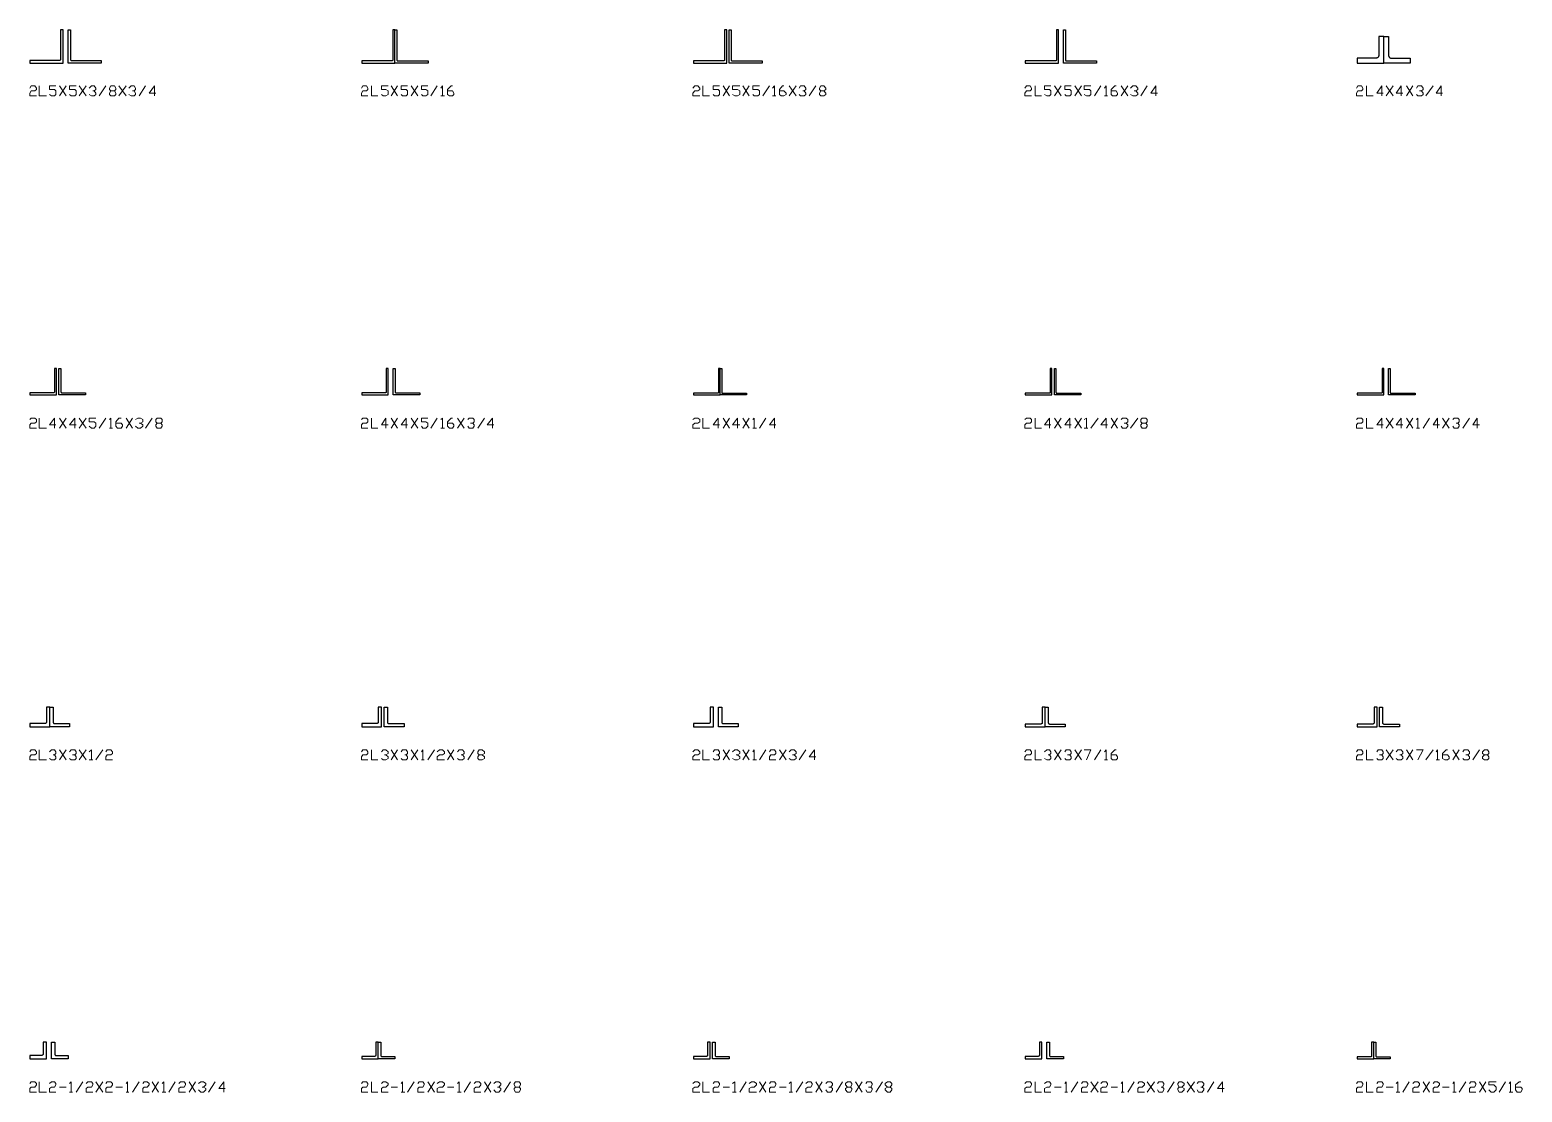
# Model space of a CAD drawing. Header units: inches. Extents: x 0 to 985, y -1555 to 12.
# Drawn here: x 750 to 974.9, y -355 to -195 of the extents above; entities that cross this region are included whole.
import ezdxf

# ---------------------------------------------------------------- set-up
doc = ezdxf.new("R2010")
doc.units = ezdxf.units.IN
doc.header["$MEASUREMENT"] = 0
doc.layers.add('AISC_STEEL', color=7, linetype='Continuous')

msp = doc.modelspace()

# ---------------------------------------------------------------- linework, layer by layer
at = {"color": 3, "lineweight": 0}
for points in [[(750, -203.76), (750.22, -203.43), (750.77, -203.43), (750.98, -203.76), (750.98, -203.97), (750.77, -204.19), (750.22, -204.19), (750, -204.52), (750, -204.96), (750.98, -204.96)], [(751.42, -203.43), (751.42, -204.96), (752.51, -204.96)], [(752.95, -204.74), (753.27, -204.96), (753.71, -204.96), (753.93, -204.74), (753.93, -204.19), (753.71, -203.97), (752.95, -203.97), (752.95, -203.43), (753.93, -203.43)], [(754.47, -204.96), (755.45, -203.43)], [(754.47, -203.43), (755.45, -204.96)], [(756, -204.74), (756.22, -204.96), (756.76, -204.96), (756.98, -204.74), (756.98, -204.19), (756.76, -203.97), (756, -203.97), (756, -203.43), (756.98, -203.43)], [(757.42, -204.96), (758.51, -203.43)], [(757.42, -203.43), (758.51, -204.96)], [(758.94, -203.76), (759.27, -203.43), (759.71, -203.43), (759.93, -203.76), (759.93, -203.97), (759.71, -204.19), (759.49, -204.19)], [(759.71, -204.19), (759.93, -204.52), (759.93, -204.74), (759.71, -204.96), (759.27, -204.96), (758.94, -204.74)], [(760.47, -204.96), (761.45, -203.43)], [(762.76, -204.19), (762.98, -204.52), (762.98, -204.74), (762.76, -204.96), (762.22, -204.96), (762, -204.74), (762, -204.52), (762.22, -204.19), (762.76, -204.19), (762.98, -203.97), (762.98, -203.76), (762.76, -203.43), (762.22, -203.43), (762, -203.76), (762, -203.97), (762.22, -204.19)], [(763.42, -204.96), (764.51, -203.43)], [(763.42, -203.43), (764.51, -204.96)], [(764.94, -203.76), (765.27, -203.43), (765.71, -203.43), (765.92, -203.76), (765.92, -203.97), (765.71, -204.19), (765.49, -204.19)], [(765.71, -204.19), (765.92, -204.52), (765.92, -204.74), (765.71, -204.96), (765.27, -204.96), (764.94, -204.74)], [(766.47, -204.96), (767.45, -203.43)], [(768.98, -204.52), (768, -204.52), (768.76, -203.43), (768.76, -204.96)], [(799.95, -203.76), (800.17, -203.43), (800.71, -203.43), (800.93, -203.76), (800.93, -203.97), (800.71, -204.19), (800.17, -204.19), (799.95, -204.52), (799.95, -204.96), (800.93, -204.96)], [(801.47, -203.43), (801.47, -204.96), (802.46, -204.96)], [(803, -204.74), (803.22, -204.96), (803.66, -204.96), (803.98, -204.74), (803.98, -204.19), (803.66, -203.97), (803, -203.97), (803, -203.43), (803.98, -203.43)], [(804.42, -204.96), (805.4, -203.43)], [(804.42, -203.43), (805.4, -204.96)], [(805.95, -204.74), (806.16, -204.96), (806.71, -204.96), (806.93, -204.74), (806.93, -204.19), (806.71, -203.97), (805.95, -203.97), (805.95, -203.43), (806.93, -203.43)], [(807.47, -204.96), (808.45, -203.43)], [(807.47, -203.43), (808.45, -204.96)], [(809, -204.74), (809.22, -204.96), (809.65, -204.96), (809.98, -204.74), (809.98, -204.19), (809.65, -203.97), (809, -203.97), (809, -203.43), (809.98, -203.43)], [(810.42, -204.96), (811.4, -203.43)], [(811.94, -203.76), (812.16, -203.43), (812.16, -204.96)], [(812.92, -204.19), (813.69, -204.19), (813.91, -204.52), (813.91, -204.74), (813.69, -204.96), (813.25, -204.96), (812.92, -204.74), (812.92, -203.97), (813.47, -203.43), (813.69, -203.43)], [(849.89, -203.76), (850.22, -203.43), (850.66, -203.43), (850.98, -203.76), (850.98, -203.97), (850.66, -204.19), (850.22, -204.19), (849.89, -204.52), (849.89, -204.96), (850.98, -204.96)], [(851.42, -203.43), (851.42, -204.96), (852.4, -204.96)], [(852.95, -204.74), (853.16, -204.96), (853.71, -204.96), (853.93, -204.74), (853.93, -204.19), (853.71, -203.97), (852.95, -203.97), (852.95, -203.43), (853.93, -203.43)], [(854.47, -204.96), (855.45, -203.43)], [(854.47, -203.43), (855.45, -204.96)], [(855.89, -204.74), (856.22, -204.96), (856.65, -204.96), (856.98, -204.74), (856.98, -204.19), (856.65, -203.97), (855.89, -203.97), (855.89, -203.43), (856.98, -203.43)], [(857.42, -204.96), (858.4, -203.43)], [(857.42, -203.43), (858.4, -204.96)], [(858.94, -204.74), (859.16, -204.96), (859.71, -204.96), (859.93, -204.74), (859.93, -204.19), (859.71, -203.97), (858.94, -203.97), (858.94, -203.43), (859.93, -203.43)], [(860.47, -204.96), (861.45, -203.43)], [(861.89, -203.76), (862.22, -203.43), (862.22, -204.96)], [(862.98, -204.19), (863.63, -204.19), (863.96, -204.52), (863.96, -204.74), (863.63, -204.96), (863.2, -204.96), (862.98, -204.74), (862.98, -203.97), (863.42, -203.43), (863.63, -203.43)], [(864.4, -204.96), (865.49, -203.43)], [(864.4, -203.43), (865.49, -204.96)], [(865.92, -203.76), (866.14, -203.43), (866.69, -203.43), (866.91, -203.76), (866.91, -203.97), (866.69, -204.19), (866.47, -204.19)], [(866.69, -204.19), (866.91, -204.52), (866.91, -204.74), (866.69, -204.96), (866.14, -204.96), (865.92, -204.74)], [(867.45, -204.96), (868.43, -203.43)], [(869.63, -204.19), (869.96, -204.52), (869.96, -204.74), (869.63, -204.96), (869.2, -204.96), (868.98, -204.74), (868.98, -204.52), (869.2, -204.19), (869.63, -204.19), (869.96, -203.97), (869.96, -203.76), (869.63, -203.43), (869.2, -203.43), (868.98, -203.76), (868.98, -203.97), (869.2, -204.19)], [(899.95, -203.76), (900.17, -203.43), (900.71, -203.43), (900.93, -203.76), (900.93, -203.97), (900.71, -204.19), (900.17, -204.19), (899.95, -204.52), (899.95, -204.96), (900.93, -204.96)], [(901.47, -203.43), (901.47, -204.96), (902.46, -204.96)], [(902.89, -204.74), (903.22, -204.96), (903.66, -204.96), (903.87, -204.74), (903.87, -204.19), (903.66, -203.97), (902.89, -203.97), (902.89, -203.43), (903.87, -203.43)], [(904.42, -204.96), (905.4, -203.43)], [(904.42, -203.43), (905.4, -204.96)], [(905.95, -204.74), (906.16, -204.96), (906.71, -204.96), (906.93, -204.74), (906.93, -204.19), (906.71, -203.97), (905.95, -203.97), (905.95, -203.43), (906.93, -203.43)], [(907.47, -204.96), (908.45, -203.43)], [(907.47, -203.43), (908.45, -204.96)], [(908.89, -204.74), (909.22, -204.96), (909.65, -204.96), (909.87, -204.74), (909.87, -204.19), (909.65, -203.97), (908.89, -203.97), (908.89, -203.43), (909.87, -203.43)], [(910.42, -204.96), (911.4, -203.43)], [(911.94, -203.76), (912.16, -203.43), (912.16, -204.96)], [(912.92, -204.19), (913.69, -204.19), (913.91, -204.52), (913.91, -204.74), (913.69, -204.96), (913.14, -204.96), (912.92, -204.74), (912.92, -203.97), (913.47, -203.43), (913.69, -203.43)], [(914.45, -204.96), (915.43, -203.43)], [(914.45, -203.43), (915.43, -204.96)], [(915.87, -203.76), (916.2, -203.43), (916.63, -203.43), (916.96, -203.76), (916.96, -203.97), (916.63, -204.19), (916.41, -204.19)], [(916.63, -204.19), (916.96, -204.52), (916.96, -204.74), (916.63, -204.96), (916.2, -204.96), (915.87, -204.74)], [(917.4, -204.96), (918.38, -203.43)], [(919.9, -204.52), (918.92, -204.52), (919.69, -203.43), (919.69, -204.96)], [(949.89, -203.76), (950.11, -203.43), (950.66, -203.43), (950.87, -203.76), (950.87, -203.97), (950.66, -204.19), (950.11, -204.19), (949.89, -204.52), (949.89, -204.96), (950.87, -204.96)], [(951.42, -203.43), (951.42, -204.96), (952.4, -204.96)], [(953.93, -204.52), (952.95, -204.52), (953.71, -203.43), (953.71, -204.96)], [(954.36, -204.96), (955.45, -203.43)], [(954.36, -203.43), (955.45, -204.96)], [(956.87, -204.52), (955.89, -204.52), (956.65, -203.43), (956.65, -204.96)], [(957.42, -204.96), (958.4, -203.43)], [(957.42, -203.43), (958.4, -204.96)], [(958.94, -203.76), (959.16, -203.43), (959.71, -203.43), (959.93, -203.76), (959.93, -203.97), (959.71, -204.19), (959.38, -204.19)], [(959.71, -204.19), (959.93, -204.52), (959.93, -204.74), (959.71, -204.96), (959.16, -204.96), (958.94, -204.74)], [(960.36, -204.96), (961.45, -203.43)], [(962.87, -204.52), (961.89, -204.52), (962.65, -203.43), (962.65, -204.96)], [(811.94, -204.96), (812.49, -204.96)], [(861.89, -204.96), (862.43, -204.96)], [(911.94, -204.96), (912.38, -204.96)], [(750, -253.7), (750.22, -253.48), (750.77, -253.48), (750.98, -253.7), (750.98, -254.03), (750.77, -254.25), (750.22, -254.25), (750, -254.47), (750, -255.01), (750.98, -255.01)], [(751.42, -253.48), (751.42, -255.01), (752.51, -255.01)], [(753.93, -254.47), (752.95, -254.47), (753.71, -253.48), (753.71, -255.01)], [(754.47, -255.01), (755.45, -253.48)], [(754.47, -253.48), (755.45, -255.01)], [(756.98, -254.47), (756, -254.47), (756.76, -253.48), (756.76, -255.01)], [(757.42, -255.01), (758.51, -253.48)], [(757.42, -253.48), (758.51, -255.01)], [(758.94, -254.68), (759.27, -255.01), (759.71, -255.01), (759.93, -254.68), (759.93, -254.25), (759.71, -254.03), (758.94, -254.03), (758.94, -253.48), (759.93, -253.48)], [(760.47, -255.01), (761.45, -253.48)], [(762, -253.7), (762.22, -253.48), (762.22, -255.01)], [(762.98, -254.25), (763.74, -254.25), (763.96, -254.47), (763.96, -254.68), (763.74, -255.01), (763.2, -255.01), (762.98, -254.68), (762.98, -254.03), (763.42, -253.48), (763.74, -253.48)], [(764.51, -255.01), (765.49, -253.48)], [(764.51, -253.48), (765.49, -255.01)], [(765.92, -253.7), (766.25, -253.48), (766.69, -253.48), (767.01, -253.7), (767.01, -254.03), (766.69, -254.25), (766.47, -254.25)], [(767.45, -255.01), (768.43, -253.48)], [(769.74, -254.25), (769.96, -254.47), (769.96, -254.68), (769.74, -255.01), (769.2, -255.01), (768.98, -254.68), (768.98, -254.47), (769.2, -254.25), (769.74, -254.25), (769.96, -254.03), (769.96, -253.7), (769.74, -253.48), (769.2, -253.48), (768.98, -253.7), (768.98, -254.03), (769.2, -254.25)], [(799.95, -253.7), (800.17, -253.48), (800.71, -253.48), (800.93, -253.7), (800.93, -254.03), (800.71, -254.25), (800.17, -254.25), (799.95, -254.47), (799.95, -255.01), (800.93, -255.01)], [(801.47, -253.48), (801.47, -255.01), (802.46, -255.01)], [(803.98, -254.47), (803, -254.47), (803.66, -253.48), (803.66, -255.01)], [(804.42, -255.01), (805.4, -253.48)], [(804.42, -253.48), (805.4, -255.01)], [(806.93, -254.47), (805.95, -254.47), (806.71, -253.48), (806.71, -255.01)], [(807.47, -255.01), (808.45, -253.48)], [(807.47, -253.48), (808.45, -255.01)], [(809, -254.68), (809.22, -255.01), (809.65, -255.01), (809.98, -254.68), (809.98, -254.25), (809.65, -254.03), (809, -254.03), (809, -253.48), (809.98, -253.48)], [(810.42, -255.01), (811.4, -253.48)], [(811.94, -253.7), (812.16, -253.48), (812.16, -255.01)], [(812.92, -254.25), (813.69, -254.25), (813.91, -254.47), (813.91, -254.68), (813.69, -255.01), (813.25, -255.01), (812.92, -254.68), (812.92, -254.03), (813.47, -253.48), (813.69, -253.48)], [(814.45, -255.01), (815.43, -253.48)], [(814.45, -253.48), (815.43, -255.01)], [(815.98, -253.7), (816.2, -253.48), (816.74, -253.48), (816.96, -253.7), (816.96, -254.03), (816.74, -254.25), (816.41, -254.25)], [(817.51, -255.01), (818.49, -253.48)], [(819.9, -254.47), (818.92, -254.47), (819.69, -253.48), (819.69, -255.01)], [(849.89, -253.7), (850.22, -253.48), (850.66, -253.48), (850.98, -253.7), (850.98, -254.03), (850.66, -254.25), (850.22, -254.25), (849.89, -254.47), (849.89, -255.01), (850.98, -255.01)], [(851.42, -253.48), (851.42, -255.01), (852.4, -255.01)], [(853.93, -254.47), (852.95, -254.47), (853.71, -253.48), (853.71, -255.01)], [(854.47, -255.01), (855.45, -253.48)], [(854.47, -253.48), (855.45, -255.01)], [(856.98, -254.47), (855.89, -254.47), (856.65, -253.48), (856.65, -255.01)], [(857.42, -255.01), (858.4, -253.48)], [(857.42, -253.48), (858.4, -255.01)], [(858.94, -253.7), (859.16, -253.48), (859.16, -255.01)], [(859.93, -255.01), (860.91, -253.48)], [(862.43, -254.47), (861.45, -254.47), (862.22, -253.48), (862.22, -255.01)], [(899.95, -253.7), (900.17, -253.48), (900.71, -253.48), (900.93, -253.7), (900.93, -254.03), (900.71, -254.25), (900.17, -254.25), (899.95, -254.47), (899.95, -255.01), (900.93, -255.01)], [(901.47, -253.48), (901.47, -255.01), (902.46, -255.01)], [(903.87, -254.47), (902.89, -254.47), (903.66, -253.48), (903.66, -255.01)], [(904.42, -255.01), (905.4, -253.48)], [(904.42, -253.48), (905.4, -255.01)], [(906.93, -254.47), (905.95, -254.47), (906.71, -253.48), (906.71, -255.01)], [(907.47, -255.01), (908.45, -253.48)], [(907.47, -253.48), (908.45, -255.01)], [(908.89, -253.7), (909.22, -253.48), (909.22, -255.01)], [(909.87, -255.01), (910.96, -253.48)], [(912.38, -254.47), (911.4, -254.47), (912.16, -253.48), (912.16, -255.01)], [(912.92, -255.01), (913.91, -253.48)], [(912.92, -253.48), (913.91, -255.01)], [(914.45, -253.7), (914.67, -253.48), (915.22, -253.48), (915.43, -253.7), (915.43, -254.03), (915.22, -254.25), (914.89, -254.25)], [(915.87, -255.01), (916.96, -253.48)], [(918.16, -254.25), (918.38, -254.47), (918.38, -254.68), (918.16, -255.01), (917.61, -255.01), (917.4, -254.68), (917.4, -254.47), (917.61, -254.25), (918.16, -254.25), (918.38, -254.03), (918.38, -253.7), (918.16, -253.48), (917.61, -253.48), (917.4, -253.7), (917.4, -254.03), (917.61, -254.25)], [(949.89, -253.7), (950.11, -253.48), (950.66, -253.48), (950.87, -253.7), (950.87, -254.03), (950.66, -254.25), (950.11, -254.25), (949.89, -254.47), (949.89, -255.01), (950.87, -255.01)], [(951.42, -253.48), (951.42, -255.01), (952.4, -255.01)], [(953.93, -254.47), (952.95, -254.47), (953.71, -253.48), (953.71, -255.01)], [(954.36, -255.01), (955.45, -253.48)], [(954.36, -253.48), (955.45, -255.01)], [(956.87, -254.47), (955.89, -254.47), (956.65, -253.48), (956.65, -255.01)], [(957.42, -255.01), (958.4, -253.48)], [(957.42, -253.48), (958.4, -255.01)], [(958.94, -253.7), (959.16, -253.48), (959.16, -255.01)], [(959.93, -255.01), (960.91, -253.48)], [(962.43, -254.47), (961.45, -254.47), (962.11, -253.48), (962.11, -255.01)], [(962.87, -255.01), (963.85, -253.48)], [(962.87, -253.48), (963.85, -255.01)], [(964.4, -253.7), (964.62, -253.48), (965.16, -253.48), (965.38, -253.7), (965.38, -254.03), (965.16, -254.25), (964.94, -254.25)], [(965.92, -255.01), (966.91, -253.48)], [(968.43, -254.47), (967.45, -254.47), (968.1, -253.48), (968.1, -255.01)], [(762, -255.01), (762.43, -255.01)], [(766.69, -254.25), (767.01, -254.47), (767.01, -254.68), (766.69, -255.01), (766.25, -255.01), (765.92, -254.68)], [(811.94, -255.01), (812.49, -255.01)], [(816.74, -254.25), (816.96, -254.47), (816.96, -254.68), (816.74, -255.01), (816.2, -255.01), (815.98, -254.68)], [(858.94, -255.01), (859.49, -255.01)], [(908.89, -255.01), (909.44, -255.01)], [(915.22, -254.25), (915.43, -254.47), (915.43, -254.68), (915.22, -255.01), (914.67, -255.01), (914.45, -254.68)], [(958.94, -255.01), (959.38, -255.01)], [(965.16, -254.25), (965.38, -254.47), (965.38, -254.68), (965.16, -255.01), (964.62, -255.01), (964.4, -254.68)], [(750, -303.76), (750.22, -303.43), (750.77, -303.43), (750.98, -303.76), (750.98, -303.98), (750.77, -304.19), (750.22, -304.19), (750, -304.52), (750, -304.96), (750.98, -304.96)], [(751.42, -303.43), (751.42, -304.96), (752.51, -304.96)], [(752.95, -303.76), (753.27, -303.43), (753.71, -303.43), (753.93, -303.76), (753.93, -303.98), (753.71, -304.19), (753.49, -304.19)], [(754.47, -304.96), (755.45, -303.43)], [(754.47, -303.43), (755.45, -304.96)], [(756, -303.76), (756.22, -303.43), (756.76, -303.43), (756.98, -303.76), (756.98, -303.98), (756.76, -304.19), (756.44, -304.19)], [(757.42, -304.96), (758.51, -303.43)], [(757.42, -303.43), (758.51, -304.96)], [(758.94, -303.76), (759.27, -303.43), (759.27, -304.96)], [(759.93, -304.96), (761.02, -303.43)], [(761.45, -303.76), (761.67, -303.43), (762.22, -303.43), (762.43, -303.76), (762.43, -303.98), (762.22, -304.19), (761.67, -304.19), (761.45, -304.52), (761.45, -304.96), (762.43, -304.96)], [(799.95, -303.76), (800.17, -303.43), (800.71, -303.43), (800.93, -303.76), (800.93, -303.98), (800.71, -304.19), (800.17, -304.19), (799.95, -304.52), (799.95, -304.96), (800.93, -304.96)], [(801.47, -303.43), (801.47, -304.96), (802.46, -304.96)], [(803, -303.76), (803.22, -303.43), (803.66, -303.43), (803.98, -303.76), (803.98, -303.98), (803.66, -304.19), (803.44, -304.19)], [(804.42, -304.96), (805.4, -303.43)], [(804.42, -303.43), (805.4, -304.96)], [(805.95, -303.76), (806.16, -303.43), (806.71, -303.43), (806.93, -303.76), (806.93, -303.98), (806.71, -304.19), (806.49, -304.19)], [(807.47, -304.96), (808.45, -303.43)], [(807.47, -303.43), (808.45, -304.96)], [(809, -303.76), (809.22, -303.43), (809.22, -304.96)], [(809.98, -304.96), (810.96, -303.43)], [(811.4, -303.76), (811.73, -303.43), (812.16, -303.43), (812.49, -303.76), (812.49, -303.98), (812.16, -304.19), (811.73, -304.19), (811.4, -304.52), (811.4, -304.96), (812.49, -304.96)], [(812.92, -304.96), (813.91, -303.43)], [(812.92, -303.43), (813.91, -304.96)], [(814.45, -303.76), (814.67, -303.43), (815.21, -303.43), (815.43, -303.76), (815.43, -303.98), (815.21, -304.19), (815, -304.19)], [(815.98, -304.96), (816.96, -303.43)], [(818.16, -304.19), (818.49, -304.52), (818.49, -304.74), (818.16, -304.96), (817.72, -304.96), (817.51, -304.74), (817.51, -304.52), (817.72, -304.19), (818.16, -304.19), (818.49, -303.98), (818.49, -303.76), (818.16, -303.43), (817.72, -303.43), (817.51, -303.76), (817.51, -303.98), (817.72, -304.19)], [(849.89, -303.76), (850.22, -303.43), (850.66, -303.43), (850.98, -303.76), (850.98, -303.98), (850.66, -304.19), (850.22, -304.19), (849.89, -304.52), (849.89, -304.96), (850.98, -304.96)], [(851.42, -303.43), (851.42, -304.96), (852.4, -304.96)], [(852.95, -303.76), (853.16, -303.43), (853.71, -303.43), (853.93, -303.76), (853.93, -303.98), (853.71, -304.19), (853.49, -304.19)], [(854.47, -304.96), (855.45, -303.43)], [(854.47, -303.43), (855.45, -304.96)], [(855.89, -303.76), (856.22, -303.43), (856.65, -303.43), (856.98, -303.76), (856.98, -303.98), (856.65, -304.19), (856.44, -304.19)], [(857.42, -304.96), (858.4, -303.43)], [(857.42, -303.43), (858.4, -304.96)], [(858.94, -303.76), (859.16, -303.43), (859.16, -304.96)], [(859.93, -304.96), (860.91, -303.43)], [(861.45, -303.76), (861.67, -303.43), (862.22, -303.43), (862.43, -303.76), (862.43, -303.98), (862.22, -304.19), (861.67, -304.19), (861.45, -304.52), (861.45, -304.96), (862.43, -304.96)], [(862.98, -304.96), (863.96, -303.43)], [(862.98, -303.43), (863.96, -304.96)], [(864.4, -303.76), (864.72, -303.43), (865.16, -303.43), (865.49, -303.76), (865.49, -303.98), (865.16, -304.19), (864.94, -304.19)], [(865.92, -304.96), (866.91, -303.43)], [(868.43, -304.52), (867.45, -304.52), (868.21, -303.43), (868.21, -304.96)], [(899.95, -303.76), (900.17, -303.43), (900.71, -303.43), (900.93, -303.76), (900.93, -303.98), (900.71, -304.19), (900.17, -304.19), (899.95, -304.52), (899.95, -304.96), (900.93, -304.96)], [(901.47, -303.43), (901.47, -304.96), (902.46, -304.96)], [(902.89, -303.76), (903.22, -303.43), (903.66, -303.43), (903.87, -303.76), (903.87, -303.98), (903.66, -304.19), (903.44, -304.19)], [(904.42, -304.96), (905.4, -303.43)], [(904.42, -303.43), (905.4, -304.96)], [(905.95, -303.76), (906.16, -303.43), (906.71, -303.43), (906.93, -303.76), (906.93, -303.98), (906.71, -304.19), (906.38, -304.19)], [(907.47, -304.96), (908.45, -303.43)], [(907.47, -303.43), (908.45, -304.96)], [(908.89, -303.43), (909.87, -303.43), (909.22, -304.96)], [(910.42, -304.96), (911.4, -303.43)], [(911.94, -303.76), (912.16, -303.43), (912.16, -304.96)], [(912.92, -304.19), (913.69, -304.19), (913.91, -304.52), (913.91, -304.74), (913.69, -304.96), (913.14, -304.96), (912.92, -304.74), (912.92, -303.98), (913.47, -303.43), (913.69, -303.43)], [(949.89, -303.76), (950.11, -303.43), (950.66, -303.43), (950.87, -303.76), (950.87, -303.98), (950.66, -304.19), (950.11, -304.19), (949.89, -304.52), (949.89, -304.96), (950.87, -304.96)], [(951.42, -303.43), (951.42, -304.96), (952.4, -304.96)], [(952.95, -303.76), (953.16, -303.43), (953.71, -303.43), (953.93, -303.76), (953.93, -303.98), (953.71, -304.19), (953.38, -304.19)], [(954.36, -304.96), (955.45, -303.43)], [(954.36, -303.43), (955.45, -304.96)], [(955.89, -303.76), (956.11, -303.43), (956.65, -303.43), (956.87, -303.76), (956.87, -303.98), (956.65, -304.19), (956.44, -304.19)], [(957.42, -304.96), (958.4, -303.43)], [(957.42, -303.43), (958.4, -304.96)], [(958.94, -303.43), (959.93, -303.43), (959.16, -304.96)], [(960.36, -304.96), (961.45, -303.43)], [(961.89, -303.76), (962.11, -303.43), (962.11, -304.96)], [(962.87, -304.19), (963.63, -304.19), (963.85, -304.52), (963.85, -304.74), (963.63, -304.96), (963.2, -304.96), (962.87, -304.74), (962.87, -303.98), (963.42, -303.43), (963.63, -303.43)], [(964.4, -304.96), (965.38, -303.43)], [(964.4, -303.43), (965.38, -304.96)], [(965.92, -303.76), (966.14, -303.43), (966.69, -303.43), (966.91, -303.76), (966.91, -303.98), (966.69, -304.19), (966.36, -304.19)], [(967.45, -304.96), (968.43, -303.43)], [(969.63, -304.19), (969.85, -304.52), (969.85, -304.74), (969.63, -304.96), (969.2, -304.96), (968.87, -304.74), (968.87, -304.52), (969.2, -304.19), (969.63, -304.19), (969.85, -303.98), (969.85, -303.76), (969.63, -303.43), (969.2, -303.43), (968.87, -303.76), (968.87, -303.98), (969.2, -304.19)], [(753.71, -304.19), (753.93, -304.52), (753.93, -304.74), (753.71, -304.96), (753.27, -304.96), (752.95, -304.74)], [(756.76, -304.19), (756.98, -304.52), (756.98, -304.74), (756.76, -304.96), (756.22, -304.96), (756, -304.74)], [(758.94, -304.96), (759.49, -304.96)], [(803.66, -304.19), (803.98, -304.52), (803.98, -304.74), (803.66, -304.96), (803.22, -304.96), (803, -304.74)], [(806.71, -304.19), (806.93, -304.52), (806.93, -304.74), (806.71, -304.96), (806.16, -304.96), (805.95, -304.74)], [(809, -304.96), (809.44, -304.96)], [(815.21, -304.19), (815.43, -304.52), (815.43, -304.74), (815.21, -304.96), (814.67, -304.96), (814.45, -304.74)], [(853.71, -304.19), (853.93, -304.52), (853.93, -304.74), (853.71, -304.96), (853.16, -304.96), (852.95, -304.74)], [(856.65, -304.19), (856.98, -304.52), (856.98, -304.74), (856.65, -304.96), (856.22, -304.96), (855.89, -304.74)], [(858.94, -304.96), (859.49, -304.96)], [(865.16, -304.19), (865.49, -304.52), (865.49, -304.74), (865.16, -304.96), (864.72, -304.96), (864.4, -304.74)], [(903.66, -304.19), (903.87, -304.52), (903.87, -304.74), (903.66, -304.96), (903.22, -304.96), (902.89, -304.74)], [(906.71, -304.19), (906.93, -304.52), (906.93, -304.74), (906.71, -304.96), (906.16, -304.96), (905.95, -304.74)], [(911.94, -304.96), (912.38, -304.96)], [(953.71, -304.19), (953.93, -304.52), (953.93, -304.74), (953.71, -304.96), (953.16, -304.96), (952.95, -304.74)], [(956.65, -304.19), (956.87, -304.52), (956.87, -304.74), (956.65, -304.96), (956.11, -304.96), (955.89, -304.74)], [(961.89, -304.96), (962.43, -304.96)], [(966.69, -304.19), (966.91, -304.52), (966.91, -304.74), (966.69, -304.96), (966.14, -304.96), (965.92, -304.74)], [(750, -353.7), (750.22, -353.48), (750.77, -353.48), (750.98, -353.7), (750.98, -353.92), (750.77, -354.25), (750.22, -354.25), (750, -354.47), (750, -355.01), (750.98, -355.01)], [(751.42, -353.48), (751.42, -355.01), (752.51, -355.01)], [(752.95, -353.7), (753.27, -353.48), (753.71, -353.48), (753.93, -353.7), (753.93, -353.92), (753.71, -354.25), (753.27, -354.25), (752.95, -354.47), (752.95, -355.01), (753.93, -355.01)], [(754.47, -354.25), (755.45, -354.25)], [(756, -353.7), (756.22, -353.48), (756.22, -355.01)], [(756, -355.01), (756.44, -355.01)], [(756.98, -355.01), (757.96, -353.48)], [(758.51, -353.7), (758.73, -353.48), (759.27, -353.48), (759.49, -353.7), (759.49, -353.92), (759.27, -354.25), (758.73, -354.25), (758.51, -354.47), (758.51, -355.01), (759.49, -355.01)], [(759.93, -355.01), (761.02, -353.48)], [(759.93, -353.48), (761.02, -355.01)], [(761.45, -353.7), (761.67, -353.48), (762.22, -353.48), (762.43, -353.7), (762.43, -353.92), (762.22, -354.25), (761.67, -354.25), (761.45, -354.47), (761.45, -355.01), (762.43, -355.01)], [(762.98, -354.25), (763.96, -354.25)], [(764.51, -353.7), (764.72, -353.48), (764.72, -355.01)], [(764.51, -355.01), (764.94, -355.01)], [(765.49, -355.01), (766.47, -353.48)], [(767.01, -353.7), (767.23, -353.48), (767.67, -353.48), (768, -353.7), (768, -353.92), (767.67, -354.25), (767.23, -354.25), (767.01, -354.47), (767.01, -355.01), (768, -355.01)], [(768.43, -355.01), (769.41, -353.48)], [(768.43, -353.48), (769.41, -355.01)], [(769.96, -353.7), (770.18, -353.48), (770.18, -355.01)], [(769.96, -355.01), (770.5, -355.01)], [(770.94, -355.01), (771.92, -353.48)], [(772.47, -353.7), (772.68, -353.48), (773.23, -353.48), (773.45, -353.7), (773.45, -353.92), (773.23, -354.25), (772.68, -354.25), (772.47, -354.47), (772.47, -355.01), (773.45, -355.01)], [(773.99, -355.01), (774.97, -353.48)], [(773.99, -353.48), (774.97, -355.01)], [(775.41, -353.7), (775.74, -353.48), (776.17, -353.48), (776.5, -353.7), (776.5, -353.92), (776.17, -354.25), (775.96, -354.25)], [(776.17, -354.25), (776.5, -354.47), (776.5, -354.68), (776.17, -355.01), (775.74, -355.01), (775.41, -354.68)], [(776.94, -355.01), (777.92, -353.48)], [(779.45, -354.47), (778.46, -354.47), (779.23, -353.48), (779.23, -355.01)], [(799.95, -353.7), (800.17, -353.48), (800.71, -353.48), (800.93, -353.7), (800.93, -353.92), (800.71, -354.25), (800.17, -354.25), (799.95, -354.47), (799.95, -355.01), (800.93, -355.01)], [(801.47, -353.48), (801.47, -355.01), (802.46, -355.01)], [(803, -353.7), (803.22, -353.48), (803.66, -353.48), (803.98, -353.7), (803.98, -353.92), (803.66, -354.25), (803.22, -354.25), (803, -354.47), (803, -355.01), (803.98, -355.01)], [(804.42, -354.25), (805.4, -354.25)], [(805.95, -353.7), (806.16, -353.48), (806.16, -355.01)], [(805.95, -355.01), (806.49, -355.01)], [(806.93, -355.01), (807.91, -353.48)], [(808.45, -353.7), (808.67, -353.48), (809.22, -353.48), (809.44, -353.7), (809.44, -353.92), (809.22, -354.25), (808.67, -354.25), (808.45, -354.47), (808.45, -355.01), (809.44, -355.01)], [(809.98, -355.01), (810.96, -353.48)], [(809.98, -353.48), (810.96, -355.01)], [(811.4, -353.7), (811.73, -353.48), (812.16, -353.48), (812.49, -353.7), (812.49, -353.92), (812.16, -354.25), (811.73, -354.25), (811.4, -354.47), (811.4, -355.01), (812.49, -355.01)], [(812.92, -354.25), (813.91, -354.25)], [(814.45, -353.7), (814.67, -353.48), (814.67, -355.01)], [(814.45, -355.01), (815, -355.01)], [(815.43, -355.01), (816.41, -353.48)], [(816.96, -353.7), (817.18, -353.48), (817.72, -353.48), (817.94, -353.7), (817.94, -353.92), (817.72, -354.25), (817.18, -354.25), (816.96, -354.47), (816.96, -355.01), (817.94, -355.01)], [(818.49, -355.01), (819.47, -353.48)], [(818.49, -353.48), (819.47, -355.01)], [(819.9, -353.7), (820.23, -353.48), (820.67, -353.48), (820.99, -353.7), (820.99, -353.92), (820.67, -354.25), (820.45, -354.25)], [(820.67, -354.25), (820.99, -354.47), (820.99, -354.68), (820.67, -355.01), (820.23, -355.01), (819.9, -354.68)], [(821.43, -355.01), (822.41, -353.48)], [(823.72, -354.25), (823.94, -354.47), (823.94, -354.68), (823.72, -355.01), (823.18, -355.01), (822.96, -354.68), (822.96, -354.47), (823.18, -354.25), (823.72, -354.25), (823.94, -353.92), (823.94, -353.7), (823.72, -353.48), (823.18, -353.48), (822.96, -353.7), (822.96, -353.92), (823.18, -354.25)], [(849.89, -353.7), (850.22, -353.48), (850.66, -353.48), (850.98, -353.7), (850.98, -353.92), (850.66, -354.25), (850.22, -354.25), (849.89, -354.47), (849.89, -355.01), (850.98, -355.01)], [(851.42, -353.48), (851.42, -355.01), (852.4, -355.01)], [(852.95, -353.7), (853.16, -353.48), (853.71, -353.48), (853.93, -353.7), (853.93, -353.92), (853.71, -354.25), (853.16, -354.25), (852.95, -354.47), (852.95, -355.01), (853.93, -355.01)], [(854.47, -354.25), (855.45, -354.25)], [(855.89, -353.7), (856.22, -353.48), (856.22, -355.01)], [(855.89, -355.01), (856.44, -355.01)], [(856.98, -355.01), (857.96, -353.48)], [(858.4, -353.7), (858.73, -353.48), (859.16, -353.48), (859.49, -353.7), (859.49, -353.92), (859.16, -354.25), (858.73, -354.25), (858.4, -354.47), (858.4, -355.01), (859.49, -355.01)], [(859.93, -355.01), (860.91, -353.48)], [(859.93, -353.48), (860.91, -355.01)], [(861.45, -353.7), (861.67, -353.48), (862.22, -353.48), (862.43, -353.7), (862.43, -353.92), (862.22, -354.25), (861.67, -354.25), (861.45, -354.47), (861.45, -355.01), (862.43, -355.01)], [(862.98, -354.25), (863.96, -354.25)], [(864.4, -353.7), (864.72, -353.48), (864.72, -355.01)], [(864.4, -355.01), (864.94, -355.01)], [(865.49, -355.01), (866.47, -353.48)], [(866.91, -353.7), (867.23, -353.48), (867.67, -353.48), (867.89, -353.7), (867.89, -353.92), (867.67, -354.25), (867.23, -354.25), (866.91, -354.47), (866.91, -355.01), (867.89, -355.01)], [(868.43, -355.01), (869.41, -353.48)], [(868.43, -353.48), (869.41, -355.01)], [(869.96, -353.7), (870.18, -353.48), (870.72, -353.48), (870.94, -353.7), (870.94, -353.92), (870.72, -354.25), (870.39, -354.25)], [(870.72, -354.25), (870.94, -354.47), (870.94, -354.68), (870.72, -355.01), (870.18, -355.01), (869.96, -354.68)], [(871.49, -355.01), (872.47, -353.48)], [(873.67, -354.25), (873.88, -354.47), (873.88, -354.68), (873.67, -355.01), (873.23, -355.01), (872.9, -354.68), (872.9, -354.47), (873.23, -354.25), (873.67, -354.25), (873.88, -353.92), (873.88, -353.7), (873.67, -353.48), (873.23, -353.48), (872.9, -353.7), (872.9, -353.92), (873.23, -354.25)], [(874.43, -355.01), (875.41, -353.48)], [(874.43, -353.48), (875.41, -355.01)], [(875.96, -353.7), (876.17, -353.48), (876.72, -353.48), (876.94, -353.7), (876.94, -353.92), (876.72, -354.25), (876.39, -354.25)], [(876.72, -354.25), (876.94, -354.47), (876.94, -354.68), (876.72, -355.01), (876.17, -355.01), (875.96, -354.68)], [(877.48, -355.01), (878.46, -353.48)], [(879.66, -354.25), (879.88, -354.47), (879.88, -354.68), (879.66, -355.01), (879.23, -355.01), (878.9, -354.68), (878.9, -354.47), (879.23, -354.25), (879.66, -354.25), (879.88, -353.92), (879.88, -353.7), (879.66, -353.48), (879.23, -353.48), (878.9, -353.7), (878.9, -353.92), (879.23, -354.25)], [(899.95, -353.7), (900.17, -353.48), (900.71, -353.48), (900.93, -353.7), (900.93, -353.92), (900.71, -354.25), (900.17, -354.25), (899.95, -354.47), (899.95, -355.01), (900.93, -355.01)], [(901.47, -353.48), (901.47, -355.01), (902.46, -355.01)], [(902.89, -353.7), (903.22, -353.48), (903.66, -353.48), (903.87, -353.7), (903.87, -353.92), (903.66, -354.25), (903.22, -354.25), (902.89, -354.47), (902.89, -355.01), (903.87, -355.01)], [(904.42, -354.25), (905.4, -354.25)], [(905.95, -353.7), (906.16, -353.48), (906.16, -355.01)], [(905.95, -355.01), (906.38, -355.01)], [(906.93, -355.01), (907.91, -353.48)], [(908.45, -353.7), (908.67, -353.48), (909.22, -353.48), (909.44, -353.7), (909.44, -353.92), (909.22, -354.25), (908.67, -354.25), (908.45, -354.47), (908.45, -355.01), (909.44, -355.01)], [(909.87, -355.01), (910.96, -353.48)], [(909.87, -353.48), (910.96, -355.01)], [(911.4, -353.7), (911.62, -353.48), (912.16, -353.48), (912.38, -353.7), (912.38, -353.92), (912.16, -354.25), (911.62, -354.25), (911.4, -354.47), (911.4, -355.01), (912.38, -355.01)], [(912.92, -354.25), (913.91, -354.25)], [(914.45, -353.7), (914.67, -353.48), (914.67, -355.01)], [(914.45, -355.01), (914.89, -355.01)], [(915.43, -355.01), (916.41, -353.48)], [(916.96, -353.7), (917.18, -353.48), (917.61, -353.48), (917.94, -353.7), (917.94, -353.92), (917.61, -354.25), (917.18, -354.25), (916.96, -354.47), (916.96, -355.01), (917.94, -355.01)], [(918.38, -355.01), (919.47, -353.48)], [(918.38, -353.48), (919.47, -355.01)], [(919.9, -353.7), (920.12, -353.48), (920.67, -353.48), (920.89, -353.7), (920.89, -353.92), (920.67, -354.25), (920.45, -354.25)], [(920.67, -354.25), (920.89, -354.47), (920.89, -354.68), (920.67, -355.01), (920.12, -355.01), (919.9, -354.68)], [(921.43, -355.01), (922.41, -353.48)], [(923.61, -354.25), (923.94, -354.47), (923.94, -354.68), (923.61, -355.01), (923.18, -355.01), (922.96, -354.68), (922.96, -354.47), (923.18, -354.25), (923.61, -354.25), (923.94, -353.92), (923.94, -353.7), (923.61, -353.48), (923.18, -353.48), (922.96, -353.7), (922.96, -353.92), (923.18, -354.25)], [(924.38, -355.01), (925.47, -353.48)], [(924.38, -353.48), (925.47, -355.01)], [(925.9, -353.7), (926.12, -353.48), (926.67, -353.48), (926.88, -353.7), (926.88, -353.92), (926.67, -354.25), (926.45, -354.25)], [(926.67, -354.25), (926.88, -354.47), (926.88, -354.68), (926.67, -355.01), (926.12, -355.01), (925.9, -354.68)], [(927.43, -355.01), (928.41, -353.48)], [(929.94, -354.47), (928.96, -354.47), (929.72, -353.48), (929.72, -355.01)], [(949.89, -353.7), (950.11, -353.48), (950.66, -353.48), (950.87, -353.7), (950.87, -353.92), (950.66, -354.25), (950.11, -354.25), (949.89, -354.47), (949.89, -355.01), (950.87, -355.01)], [(951.42, -353.48), (951.42, -355.01), (952.4, -355.01)], [(952.95, -353.7), (953.16, -353.48), (953.71, -353.48), (953.93, -353.7), (953.93, -353.92), (953.71, -354.25), (953.16, -354.25), (952.95, -354.47), (952.95, -355.01), (953.93, -355.01)], [(954.36, -354.25), (955.45, -354.25)], [(955.89, -353.7), (956.11, -353.48), (956.11, -355.01)], [(955.89, -355.01), (956.44, -355.01)], [(956.87, -355.01), (957.85, -353.48)], [(958.4, -353.7), (958.62, -353.48), (959.16, -353.48), (959.38, -353.7), (959.38, -353.92), (959.16, -354.25), (958.62, -354.25), (958.4, -354.47), (958.4, -355.01), (959.38, -355.01)], [(959.93, -355.01), (960.91, -353.48)], [(959.93, -353.48), (960.91, -355.01)], [(961.45, -353.7), (961.67, -353.48), (962.11, -353.48), (962.43, -353.7), (962.43, -353.92), (962.11, -354.25), (961.67, -354.25), (961.45, -354.47), (961.45, -355.01), (962.43, -355.01)], [(962.87, -354.25), (963.85, -354.25)], [(964.4, -353.7), (964.62, -353.48), (964.62, -355.01)], [(964.4, -355.01), (964.94, -355.01)], [(965.38, -355.01), (966.36, -353.48)], [(966.91, -353.7), (967.12, -353.48), (967.67, -353.48), (967.89, -353.7), (967.89, -353.92), (967.67, -354.25), (967.12, -354.25), (966.91, -354.47), (966.91, -355.01), (967.89, -355.01)], [(968.43, -355.01), (969.41, -353.48)], [(968.43, -353.48), (969.41, -355.01)], [(969.85, -354.68), (970.18, -355.01), (970.61, -355.01), (970.94, -354.68), (970.94, -354.25), (970.61, -353.92), (969.85, -353.92), (969.85, -353.48), (970.94, -353.48)], [(971.38, -355.01), (972.36, -353.48)], [(972.9, -353.7), (973.12, -353.48), (973.12, -355.01)], [(972.9, -355.01), (973.45, -355.01)], [(973.88, -354.25), (974.65, -354.25), (974.87, -354.47), (974.87, -354.68), (974.65, -355.01), (974.1, -355.01), (973.88, -354.68), (973.88, -353.92), (974.43, -353.48), (974.65, -353.48)]]:
    msp.add_lwpolyline(points, dxfattribs=at)
at = {"layer": 'AISC_STEEL'}
for points in [[(750, -200), (755, -200), (755, -195), (754.62, -195), (754.62, -199.44), (754.62, -199.46), (754.62, -199.49), (754.61, -199.51), (754.6, -199.53), (754.59, -199.55), (754.57, -199.57), (754.55, -199.59), (754.53, -199.6), (754.51, -199.61), (754.49, -199.62), (754.46, -199.62), (754.44, -199.62), (750, -199.62)], [(760.75, -200), (755.75, -200), (755.75, -195), (756.12, -195), (756.12, -199.44), (756.13, -199.46), (756.13, -199.49), (756.14, -199.51), (756.15, -199.53), (756.16, -199.55), (756.18, -199.57), (756.2, -199.59), (756.22, -199.6), (756.24, -199.61), (756.26, -199.62), (756.29, -199.62), (756.31, -199.62), (760.75, -199.62)], [(800, -200), (805, -200), (805, -195), (804.69, -195), (804.69, -199.53), (804.69, -199.55), (804.68, -199.57), (804.68, -199.59), (804.67, -199.61), (804.65, -199.63), (804.64, -199.64), (804.63, -199.65), (804.61, -199.67), (804.59, -199.68), (804.57, -199.68), (804.55, -199.69), (804.53, -199.69), (800, -199.69)], [(810, -200), (805, -200), (805, -195), (805.31, -195), (805.31, -199.53), (805.31, -199.55), (805.32, -199.57), (805.32, -199.59), (805.33, -199.61), (805.35, -199.63), (805.36, -199.64), (805.37, -199.65), (805.39, -199.67), (805.41, -199.68), (805.43, -199.68), (805.45, -199.69), (805.47, -199.69), (810, -199.69)], [(850, -200), (855, -200), (855, -195), (854.69, -195), (854.69, -199.53), (854.69, -199.55), (854.68, -199.57), (854.68, -199.59), (854.67, -199.61), (854.65, -199.63), (854.64, -199.64), (854.63, -199.65), (854.61, -199.67), (854.59, -199.68), (854.57, -199.68), (854.55, -199.69), (854.53, -199.69), (850, -199.69)], [(860.37, -200), (855.38, -200), (855.38, -195), (855.69, -195), (855.69, -199.53), (855.69, -199.55), (855.69, -199.57), (855.7, -199.59), (855.71, -199.61), (855.72, -199.63), (855.73, -199.64), (855.75, -199.65), (855.77, -199.67), (855.78, -199.68), (855.8, -199.68), (855.82, -199.69), (855.84, -199.69), (860.37, -199.69)], [(900, -200), (905, -200), (905, -195), (904.69, -195), (904.69, -199.53), (904.69, -199.55), (904.68, -199.57), (904.68, -199.59), (904.67, -199.61), (904.65, -199.63), (904.64, -199.64), (904.63, -199.65), (904.61, -199.67), (904.59, -199.68), (904.57, -199.68), (904.55, -199.69), (904.53, -199.69), (900, -199.69)], [(910.75, -200), (905.75, -200), (905.75, -195), (906.06, -195), (906.06, -199.53), (906.06, -199.55), (906.07, -199.57), (906.07, -199.59), (906.08, -199.61), (906.1, -199.63), (906.11, -199.64), (906.12, -199.65), (906.14, -199.67), (906.16, -199.68), (906.18, -199.68), (906.2, -199.69), (906.22, -199.69), (910.75, -199.69)], [(950, -200), (954, -200), (954, -196), (953.25, -196), (953.25, -198.88), (953.25, -198.9), (953.25, -198.93), (953.24, -198.96), (953.23, -198.99), (953.22, -199.02), (953.21, -199.05), (953.19, -199.07), (953.18, -199.1), (953.16, -199.12), (953.14, -199.14), (953.12, -199.16), (953.1, -199.18), (953.07, -199.19), (953.05, -199.21), (953.02, -199.22), (952.99, -199.23), (952.96, -199.24), (952.93, -199.25), (952.9, -199.25), (952.88, -199.25), (950, -199.25)], [(958, -200), (954, -200), (954, -196), (954.75, -196), (954.75, -198.88), (954.75, -198.9), (954.75, -198.93), (954.76, -198.96), (954.77, -198.99), (954.78, -199.02), (954.79, -199.05), (954.81, -199.07), (954.82, -199.1), (954.84, -199.12), (954.86, -199.14), (954.88, -199.16), (954.9, -199.18), (954.93, -199.19), (954.95, -199.21), (954.98, -199.22), (955.01, -199.23), (955.04, -199.24), (955.07, -199.25), (955.1, -199.25), (955.12, -199.25), (958, -199.25)], [(750, -250), (754, -250), (754, -246), (753.69, -246), (753.69, -249.53), (753.69, -249.55), (753.68, -249.57), (753.68, -249.59), (753.67, -249.61), (753.65, -249.63), (753.64, -249.64), (753.63, -249.65), (753.61, -249.67), (753.59, -249.68), (753.57, -249.68), (753.55, -249.69), (753.53, -249.69), (750, -249.69)], [(758.38, -250), (754.38, -250), (754.38, -246), (754.69, -246), (754.69, -249.53), (754.69, -249.55), (754.69, -249.57), (754.7, -249.59), (754.71, -249.61), (754.72, -249.63), (754.73, -249.64), (754.75, -249.65), (754.77, -249.67), (754.78, -249.68), (754.8, -249.68), (754.82, -249.69), (754.84, -249.69), (758.38, -249.69)], [(800, -250), (804, -250), (804, -246), (803.69, -246), (803.69, -249.53), (803.69, -249.55), (803.68, -249.57), (803.68, -249.59), (803.67, -249.61), (803.65, -249.63), (803.64, -249.64), (803.63, -249.65), (803.61, -249.67), (803.59, -249.68), (803.57, -249.68), (803.55, -249.69), (803.53, -249.69), (800, -249.69)], [(808.75, -250), (804.75, -250), (804.75, -246), (805.06, -246), (805.06, -249.53), (805.06, -249.55), (805.07, -249.57), (805.07, -249.59), (805.08, -249.61), (805.1, -249.63), (805.11, -249.64), (805.12, -249.65), (805.14, -249.67), (805.16, -249.68), (805.18, -249.68), (805.2, -249.69), (805.22, -249.69), (808.75, -249.69)], [(850, -250), (854, -250), (854, -246), (853.75, -246), (853.75, -249.62), (853.75, -249.64), (853.75, -249.66), (853.74, -249.67), (853.73, -249.69), (853.72, -249.7), (853.71, -249.71), (853.7, -249.72), (853.69, -249.73), (853.67, -249.74), (853.66, -249.75), (853.64, -249.75), (853.62, -249.75), (850, -249.75)], [(858, -250), (854, -250), (854, -246), (854.25, -246), (854.25, -249.62), (854.25, -249.64), (854.25, -249.66), (854.26, -249.67), (854.27, -249.69), (854.28, -249.7), (854.29, -249.71), (854.3, -249.72), (854.31, -249.73), (854.33, -249.74), (854.34, -249.75), (854.36, -249.75), (854.38, -249.75), (858, -249.75)], [(900, -250), (904, -250), (904, -246), (903.75, -246), (903.75, -249.62), (903.75, -249.64), (903.75, -249.66), (903.74, -249.67), (903.73, -249.69), (903.72, -249.7), (903.71, -249.71), (903.7, -249.72), (903.69, -249.73), (903.67, -249.74), (903.66, -249.75), (903.64, -249.75), (903.62, -249.75), (900, -249.75)], [(908.38, -250), (904.38, -250), (904.38, -246), (904.62, -246), (904.62, -249.62), (904.63, -249.64), (904.63, -249.66), (904.63, -249.67), (904.64, -249.69), (904.65, -249.7), (904.66, -249.71), (904.67, -249.72), (904.69, -249.73), (904.7, -249.74), (904.72, -249.75), (904.73, -249.75), (904.75, -249.75), (908.38, -249.75)], [(950, -250), (954, -250), (954, -246), (953.75, -246), (953.75, -249.62), (953.75, -249.64), (953.75, -249.66), (953.74, -249.67), (953.73, -249.69), (953.72, -249.7), (953.71, -249.71), (953.7, -249.72), (953.69, -249.73), (953.67, -249.74), (953.66, -249.75), (953.64, -249.75), (953.62, -249.75), (950, -249.75)], [(958.75, -250), (954.75, -250), (954.75, -246), (955, -246), (955, -249.62), (955, -249.64), (955, -249.66), (955.01, -249.67), (955.02, -249.69), (955.03, -249.7), (955.04, -249.71), (955.05, -249.72), (955.06, -249.73), (955.08, -249.74), (955.09, -249.75), (955.11, -249.75), (955.12, -249.75), (958.75, -249.75)], [(750, -300), (753, -300), (753, -297), (752.5, -297), (752.5, -299.25), (752.5, -299.28), (752.49, -299.31), (752.49, -299.33), (752.48, -299.36), (752.46, -299.38), (752.45, -299.41), (752.43, -299.43), (752.41, -299.45), (752.38, -299.46), (752.36, -299.48), (752.33, -299.49), (752.31, -299.49), (752.28, -299.5), (752.25, -299.5), (750, -299.5)], [(756, -300), (753, -300), (753, -297), (753.5, -297), (753.5, -299.25), (753.5, -299.28), (753.51, -299.31), (753.51, -299.33), (753.52, -299.36), (753.54, -299.38), (753.55, -299.41), (753.57, -299.43), (753.59, -299.45), (753.62, -299.46), (753.64, -299.48), (753.67, -299.49), (753.69, -299.49), (753.72, -299.5), (753.75, -299.5), (756, -299.5)], [(800, -300), (803, -300), (803, -297), (802.5, -297), (802.5, -299.25), (802.5, -299.28), (802.49, -299.31), (802.49, -299.33), (802.48, -299.36), (802.46, -299.38), (802.45, -299.41), (802.43, -299.43), (802.41, -299.45), (802.38, -299.46), (802.36, -299.48), (802.33, -299.49), (802.31, -299.49), (802.28, -299.5), (802.25, -299.5), (800, -299.5)], [(806.38, -300), (803.37, -300), (803.37, -297), (803.88, -297), (803.88, -299.25), (803.88, -299.28), (803.88, -299.31), (803.89, -299.33), (803.9, -299.36), (803.91, -299.38), (803.93, -299.41), (803.95, -299.43), (803.97, -299.45), (803.99, -299.46), (804.02, -299.48), (804.04, -299.49), (804.07, -299.49), (804.1, -299.5), (804.12, -299.5), (806.38, -299.5)], [(850, -300), (853, -300), (853, -297), (852.5, -297), (852.5, -299.25), (852.5, -299.28), (852.49, -299.31), (852.49, -299.33), (852.48, -299.36), (852.46, -299.38), (852.45, -299.41), (852.43, -299.43), (852.41, -299.45), (852.38, -299.46), (852.36, -299.48), (852.33, -299.49), (852.31, -299.49), (852.28, -299.5), (852.25, -299.5), (850, -299.5)], [(856.75, -300), (853.75, -300), (853.75, -297), (854.25, -297), (854.25, -299.25), (854.25, -299.28), (854.26, -299.31), (854.26, -299.33), (854.27, -299.36), (854.29, -299.38), (854.3, -299.41), (854.32, -299.43), (854.34, -299.45), (854.37, -299.46), (854.39, -299.48), (854.42, -299.49), (854.44, -299.49), (854.47, -299.5), (854.5, -299.5), (856.75, -299.5)], [(900, -300), (903, -300), (903, -297), (902.56, -297), (902.56, -299.34), (902.56, -299.37), (902.55, -299.4), (902.55, -299.43), (902.53, -299.45), (902.52, -299.48), (902.5, -299.5), (902.48, -299.52), (902.45, -299.53), (902.43, -299.55), (902.4, -299.55), (902.37, -299.56), (902.34, -299.56), (900, -299.56)], [(906, -300), (903, -300), (903, -297), (903.44, -297), (903.44, -299.34), (903.44, -299.37), (903.45, -299.4), (903.45, -299.43), (903.47, -299.45), (903.48, -299.48), (903.5, -299.5), (903.52, -299.52), (903.55, -299.53), (903.57, -299.55), (903.6, -299.55), (903.63, -299.56), (903.66, -299.56), (906, -299.56)], [(950, -300), (953, -300), (953, -297), (952.56, -297), (952.56, -299.34), (952.56, -299.37), (952.55, -299.4), (952.55, -299.43), (952.53, -299.45), (952.52, -299.48), (952.5, -299.5), (952.48, -299.52), (952.45, -299.53), (952.43, -299.55), (952.4, -299.55), (952.37, -299.56), (952.34, -299.56), (950, -299.56)], [(956.38, -300), (953.37, -300), (953.37, -297), (953.81, -297), (953.81, -299.34), (953.81, -299.37), (953.82, -299.4), (953.83, -299.43), (953.84, -299.45), (953.86, -299.48), (953.88, -299.5), (953.9, -299.52), (953.92, -299.53), (953.95, -299.55), (953.98, -299.55), (954, -299.56), (954.03, -299.56), (956.38, -299.56)], [(750, -350), (752.5, -350), (752.5, -347.5), (752, -347.5), (752, -349.25), (752, -349.28), (751.99, -349.31), (751.99, -349.33), (751.98, -349.36), (751.96, -349.38), (751.95, -349.41), (751.93, -349.43), (751.91, -349.45), (751.88, -349.46), (751.86, -349.48), (751.83, -349.49), (751.81, -349.49), (751.78, -349.5), (751.75, -349.5), (750, -349.5)], [(755.75, -350), (753.25, -350), (753.25, -347.5), (753.75, -347.5), (753.75, -349.25), (753.75, -349.28), (753.76, -349.31), (753.76, -349.33), (753.77, -349.36), (753.79, -349.38), (753.8, -349.41), (753.82, -349.43), (753.84, -349.45), (753.87, -349.46), (753.89, -349.48), (753.92, -349.49), (753.94, -349.49), (753.97, -349.5), (754, -349.5), (755.75, -349.5)], [(800, -350), (802.5, -350), (802.5, -347.5), (802.12, -347.5), (802.12, -349.44), (802.12, -349.46), (802.12, -349.49), (802.11, -349.51), (802.1, -349.53), (802.09, -349.55), (802.07, -349.57), (802.05, -349.59), (802.03, -349.6), (802.01, -349.61), (801.99, -349.62), (801.96, -349.62), (801.94, -349.62), (800, -349.62)], [(805, -350), (802.5, -350), (802.5, -347.5), (802.88, -347.5), (802.88, -349.44), (802.88, -349.46), (802.88, -349.49), (802.89, -349.51), (802.9, -349.53), (802.91, -349.55), (802.93, -349.57), (802.95, -349.59), (802.97, -349.6), (802.99, -349.61), (803.01, -349.62), (803.04, -349.62), (803.06, -349.62), (805, -349.62)], [(850, -350), (852.5, -350), (852.5, -347.5), (852.12, -347.5), (852.12, -349.44), (852.12, -349.46), (852.12, -349.49), (852.11, -349.51), (852.1, -349.53), (852.09, -349.55), (852.07, -349.57), (852.05, -349.59), (852.03, -349.6), (852.01, -349.61), (851.99, -349.62), (851.96, -349.62), (851.94, -349.62), (850, -349.62)], [(855.38, -350), (852.88, -350), (852.88, -347.5), (853.25, -347.5), (853.25, -349.44), (853.25, -349.46), (853.26, -349.49), (853.26, -349.51), (853.28, -349.53), (853.29, -349.55), (853.3, -349.57), (853.32, -349.59), (853.34, -349.6), (853.37, -349.61), (853.39, -349.62), (853.41, -349.62), (853.44, -349.62), (855.38, -349.62)], [(900, -350), (902.5, -350), (902.5, -347.5), (902.12, -347.5), (902.12, -349.44), (902.12, -349.46), (902.12, -349.49), (902.11, -349.51), (902.1, -349.53), (902.09, -349.55), (902.07, -349.57), (902.05, -349.59), (902.03, -349.6), (902.01, -349.61), (901.99, -349.62), (901.96, -349.62), (901.94, -349.62), (900, -349.62)], [(905.75, -350), (903.25, -350), (903.25, -347.5), (903.62, -347.5), (903.62, -349.44), (903.63, -349.46), (903.63, -349.49), (903.64, -349.51), (903.65, -349.53), (903.66, -349.55), (903.68, -349.57), (903.7, -349.59), (903.72, -349.6), (903.74, -349.61), (903.76, -349.62), (903.79, -349.62), (903.81, -349.62), (905.75, -349.62)], [(950, -350), (952.5, -350), (952.5, -347.5), (952.19, -347.5), (952.19, -349.53), (952.19, -349.55), (952.18, -349.57), (952.18, -349.59), (952.17, -349.61), (952.15, -349.63), (952.14, -349.64), (952.13, -349.65), (952.11, -349.67), (952.09, -349.68), (952.07, -349.68), (952.05, -349.69), (952.03, -349.69), (950, -349.69)], [(955, -350), (952.5, -350), (952.5, -347.5), (952.81, -347.5), (952.81, -349.53), (952.81, -349.55), (952.82, -349.57), (952.82, -349.59), (952.83, -349.61), (952.85, -349.63), (952.86, -349.64), (952.87, -349.65), (952.89, -349.67), (952.91, -349.68), (952.93, -349.68), (952.95, -349.69), (952.97, -349.69), (955, -349.69)]]:
    msp.add_lwpolyline(points, close=True, dxfattribs=at)

doc.saveas('drawing.dxf')
